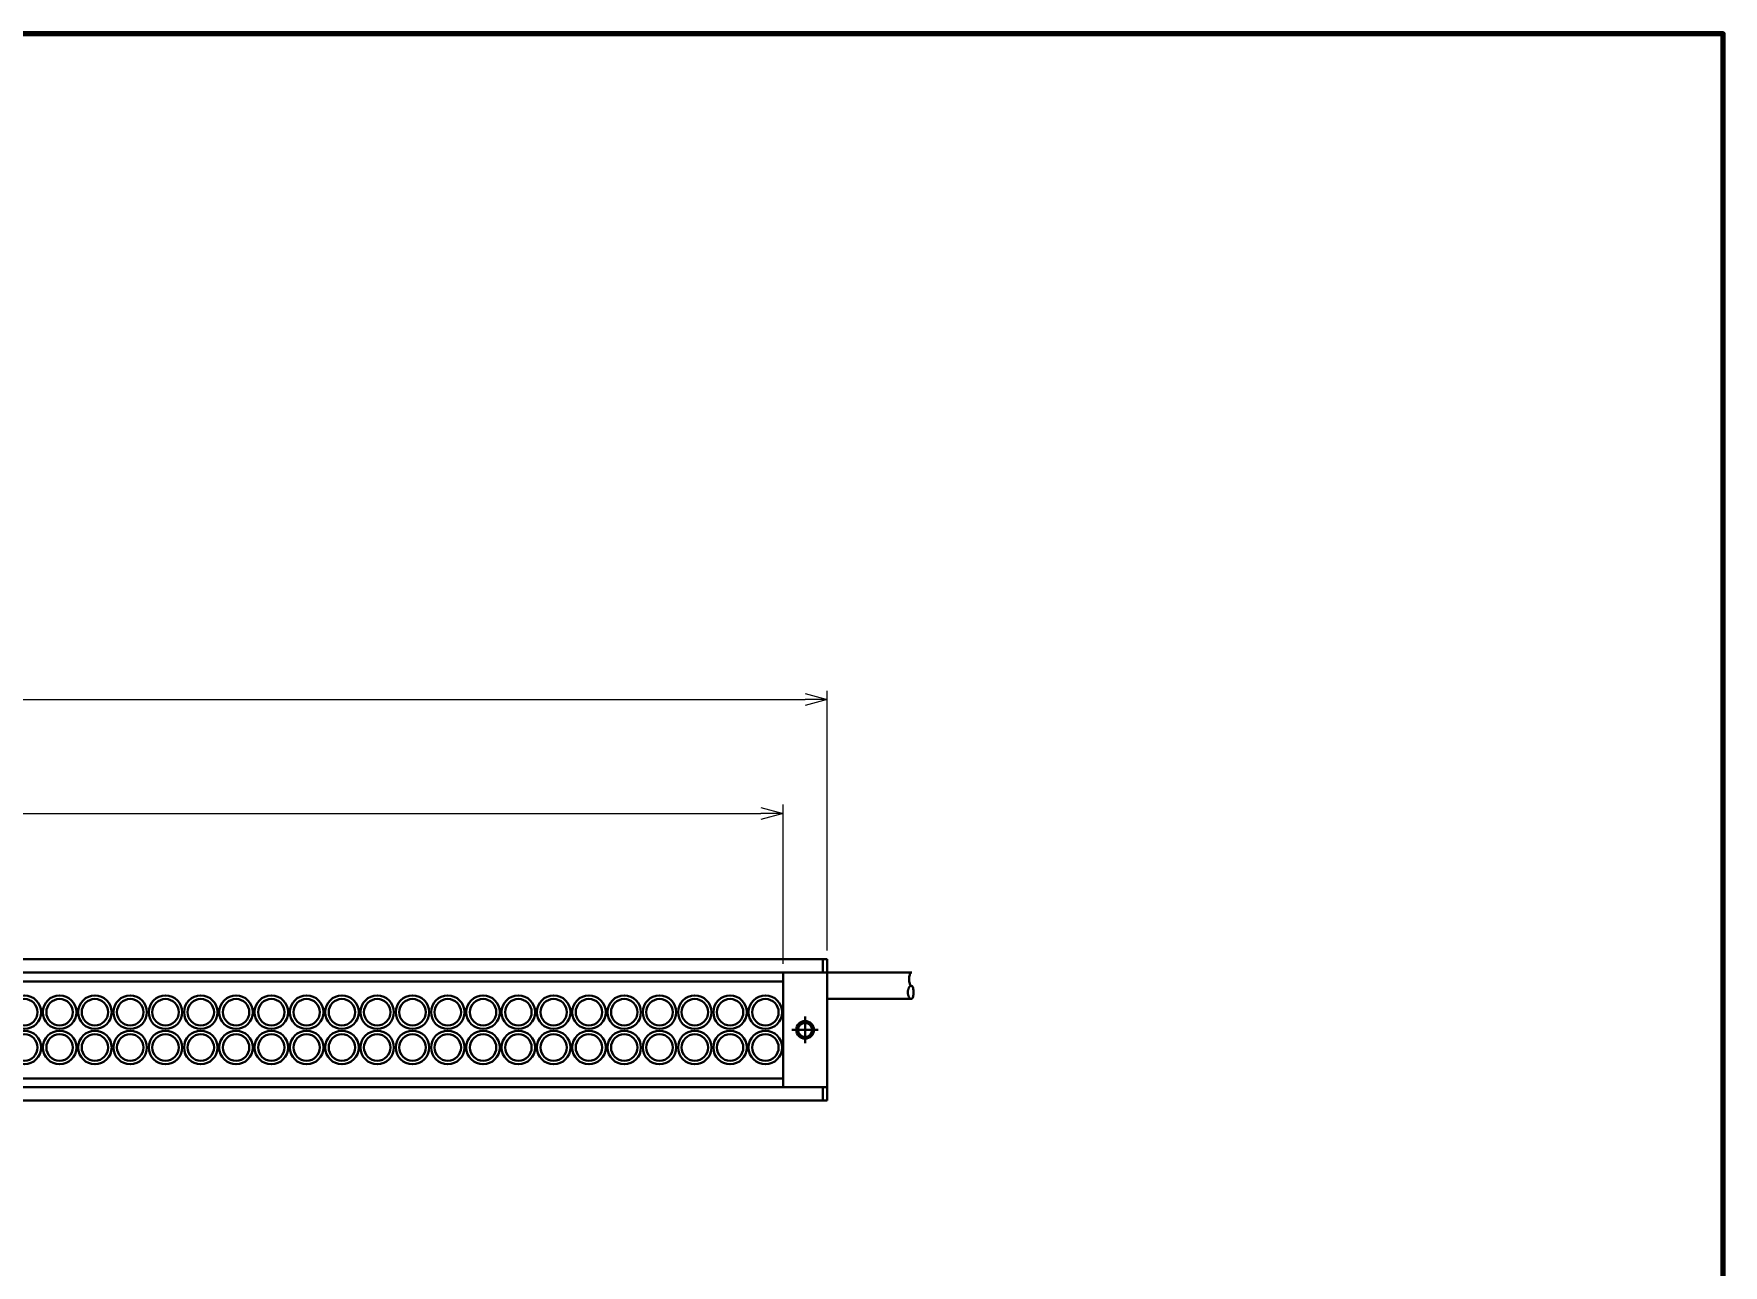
# Model space of a CAD drawing. Header units: millimetres. Extents: x 4 to 387, y 0 to 281.
# Drawn here: x 195.5 to 387, y 141.3 to 281 of the extents above; entities that cross this region are included whole.
import ezdxf

# ---------------------------------------------------------------- set-up
doc = ezdxf.new("R2010")
doc.units = ezdxf.units.MM
doc.layers.get('0').update_dxf_attribs({"lineweight": 30})
doc.layers.get('Defpoints').update_dxf_attribs({"lineweight": 9})
for name, color, linetype, lineweight in [('2KD_寸法１', 7, 'Continuous', 15), ('2KD_寸法１ @ 1', 7, 'Continuous', 15), ('AUX', 7, 'Continuous', 40)]:
    doc.layers.add(name, color=color, linetype=linetype, lineweight=lineweight)
doc.styles.get("Standard").update_dxf_attribs({"font": 'simplex.shx', "width": 0.8, "bigfont": 'extfont.shx'})
doc.dimstyles.new('KD-STD', dxfattribs={"dimscale": 0, "dimtxt": 2.5, "dimasz": 2.5, "dimexe": 1, "dimexo": 1, "dimgap": 1, "dimtad": 1, "dimdsep": 46, "dimtxsty": 'Standard', "dimblk": 'OPEN30', "dimcen": 0, "dimadec": 0, "dimazin": 0, "dimtfac": 1, "dimtmove": 0, "dimatfit": 3, "dimldrblk": 'OPEN30', "dimfxl": 1, "dimtfill": 1, "dimtolj": 1, "dimtzin": 0, "dimlwd": 15, "dimlwe": 15, "dimarcsym": 0})

# ---------------------------------------------------------------- blocks, each defined once
blk = doc.blocks.new('_Open30')
at = {"lineweight": -2}
for p, q in [((-1, 0.26794919), (0, 0)), ((0, 0), (-1, -0.26794919)), ((0, 0), (-1, 0))]:
    blk.add_line(p, q, dxfattribs=at)
blk = doc.blocks.new('*D30')
at = {"layer": '2KD_寸法１', "color": 0, "lineweight": 15}
for p, q in [((75.42836135110917, 177.0407397518539), (75.42836135110917, 206.4962856074159)), ((77.92836135110917, 205.4962856074159), (282.9283613511096, 205.4962856074159)), ((285.4283613511096, 177.0407397518539), (285.4283613511096, 206.4962856074159))]:
    blk.add_line(p, q, dxfattribs=at)
at = {"layer": 'Defpoints', "color": 0}
for p in [(285.4283613511096, 205.4962856074159), (75.42836135110917, 176.0407397518539), (285.4283613511096, 176.0407397518539)]:
    blk.add_point(p, dxfattribs=at)
at = {"layer": '2KD_寸法１', "color": 0, "lineweight": 15, "xscale": 2.5, "yscale": 2.5, "zscale": 2.5, "rotation": 180}
blk.add_blockref('_Open30', (75.42836135110917, 205.4962856074159), dxfattribs=at)
at = {"layer": '2KD_寸法１', "color": 0, "lineweight": 15, "xscale": 2.5, "yscale": 2.5, "zscale": 2.5}
blk.add_blockref('_Open30', (285.4283613511096, 205.4962856074159), dxfattribs=at)
at = {"layer": '2KD_寸法１', "color": 0, "insert": (180.4283613511094, 207.7462856074159), "char_height": 2.5, "attachment_point": 5, "bg_fill": 3, "box_fill_scale": 1.1, "bg_fill_color": 9, "bg_fill_true_color": 13158600, "bg_fill_transparency": 4392734}
blk.add_mtext('\\A1;210', dxfattribs=at)
blk = doc.blocks.new('*D31')
at = {"layer": '2KD_寸法１', "color": 0, "lineweight": 15}
for p, q in [((80.42836135111042, 175.5407397518539), (80.42836135111042, 193.5777980413952)), ((280.4283613511094, 175.5407397518539), (280.4283613511094, 193.5777980413952)), ((82.92836135111042, 192.5777980413952), (277.9283613511094, 192.5777980413952))]:
    blk.add_line(p, q, dxfattribs=at)
at = {"layer": 'Defpoints', "color": 0}
for p in [(280.4283613511094, 192.5777980413952), (80.42836135111042, 174.5407397518539), (280.4283613511094, 174.5407397518539)]:
    blk.add_point(p, dxfattribs=at)
at = {"layer": '2KD_寸法１', "color": 0, "lineweight": 15, "xscale": 2.5, "yscale": 2.5, "zscale": 2.5, "rotation": 180}
blk.add_blockref('_Open30', (80.42836135111042, 192.5777980413952), dxfattribs=at)
at = {"layer": '2KD_寸法１', "color": 0, "lineweight": 15, "xscale": 2.5, "yscale": 2.5, "zscale": 2.5}
blk.add_blockref('_Open30', (280.4283613511094, 192.5777980413952), dxfattribs=at)
at = {"layer": '2KD_寸法１', "color": 0, "insert": (180.4283613511099, 194.8277980413952), "char_height": 2.5, "attachment_point": 5, "bg_fill": 3, "box_fill_scale": 1.1, "bg_fill_color": 9, "bg_fill_true_color": 13158600, "bg_fill_transparency": 4394286}
blk.add_mtext('\\A1;200', dxfattribs=at)
blk = doc.blocks.new('A$C26F0347C')
for p, q in [((0, 8), (210.0000000000004, 8)), ((0, 8), (210.0000000000004, 8)), ((209.5000000000002, 6.5), (209.5000000000002, 8)), ((210.0000000000004, 8), (210.0000000000004, -8)), ((210.0000000000004, 8), (210.0000000000004, -8)), ((0, 6.5), (210.0000000000004, 6.5)), ((5.00000000000125, 6.5), (205.0000000000002, 6.5)), ((205.0000000000002, 6.5), (210.0000000000004, 6.5)), ((205.0000000000002, -6.5), (205.0000000000002, 6.5)), ((205.0000000000002, 6.5), (205.0000000000002, 5.5)), ((210.0000000000004, 6.5), (210.0000000000004, -6.5)), ((219.6, 6.5), (210.0000000000004, 6.5)), ((205.0000000000002, 5.5), (5.00000000000125, 5.5)), ((219.6, 3.5), (210.0000000000004, 3.5)), ((206.0000000000002, 0), (209.0000000000005, 0)), ((207.5000000000002, 1.5), (207.5000000000002, -1.5)), ((5.00000000000125, -5.5), (205.0000000000002, -5.5)), ((205.0000000000002, -5.5), (205.0000000000002, -6.5)), ((0, -6.5), (210.0000000000004, -6.5)), ((205.0000000000002, -6.5), (5.00000000000125, -6.5)), ((210.0000000000004, -6.5), (205.0000000000002, -6.5)), ((209.5000000000002, -6.5), (209.5000000000002, -8)), ((210.0000000000004, -8), (0, -8)), ((210.0000000000004, -8), (0, -8))]:
    blk.add_line(p, q)
for points in [[(219.5500000000001, 5), (219.5066000000001, 5.011400000003277), (219.4645000000013, 5.045200000008094), (219.4250000000002, 5.100500000000579), (219.3893, 5.17540000000713), (219.3585000000005, 5.26790000000642), (219.3335000000005, 5.375), (219.3151000000005, 5.493500000011522), (219.3038, 5.619700000010197), (219.3000000000005, 5.75), (219.3038, 5.880199999999717), (219.3151000000005, 6.006500000003029), (219.3335000000005, 6.125), (219.3585000000005, 6.232100000008472), (219.3893, 6.324500000002558), (219.4250000000002, 6.399499999999761), (219.4645000000013, 6.454700000001935), (219.5066000000001, 6.488600000011615), (219.5500000000001, 6.5)], [(219.5500000000001, 3.5), (219.5151000000012, 3.502800000001911), (219.4805000000012, 3.51140000000305), (219.4465000000002, 3.525500000003376), (219.4132000000005, 3.545200000008094), (219.3810000000001, 3.570300000006682), (219.35, 3.600500000000465), (219.3206000000005, 3.635600000008821), (219.2929000000005, 3.675499999997555), (219.2672000000005, 3.719700000001466), (219.2436, 3.767900000006079), (219.2223, 3.819900000002576), (219.2036000000013, 3.875), (219.1875000000004, 3.933100000009289), (219.1741000000002, 3.993500000011522), (219.1636000000012, 4.055900000006886), (219.1561000000011, 4.119700000010197), (219.1515000000001, 4.184600000008003), (219.1500000000011, 4.25), (219.1515000000001, 4.315400000006889), (219.1561000000011, 4.380300000004581), (219.1636000000012, 4.444100000008006), (219.1741000000002, 4.50650000000337), (219.1875000000004, 4.566900000005261), (219.2036000000013, 4.625), (219.2223, 4.680099999997878), (219.2436, 4.732100000008472), (219.2672000000005, 4.780299999998419), (219.2929000000005, 4.824500000002444), (219.3206000000005, 4.864400000006071), (219.35, 4.899499999999534), (219.3810000000001, 4.929700000008097), (219.4132000000005, 4.954800000007026), (219.4465000000002, 4.974500000011289), (219.4805000000012, 4.988600000011615), (219.5151000000012, 4.997199999997974), (219.5500000000001, 5)], [(219.5500000000001, 5), (219.5934000000006, 4.988600000011615), (219.6355000000002, 4.954700000001935), (219.6750000000005, 4.899499999999534), (219.7107000000002, 4.824500000002444), (219.7415000000001, 4.732100000008472), (219.7665000000001, 4.625), (219.7849, 4.50650000000337), (219.7962000000004, 4.380199999999717), (219.8000000000002, 4.25), (219.7962000000004, 4.119700000010197), (219.7849, 3.993500000011522), (219.7665000000001, 3.875), (219.7415000000001, 3.767900000006079), (219.7107000000002, 3.675400000007471), (219.6750000000005, 3.600500000000465), (219.6355000000002, 3.545200000008094), (219.5934000000006, 3.51140000000305), (219.5500000000001, 3.5)]]:
    blk.add_lwpolyline(points)
for centre, radius in [((119.0000000000012, 2), 1.9), ((123, 2), 1.9), ((127.0000000000002, 2), 1.9), ((131, 2), 1.9), ((135.0000000000002, 2), 1.9), ((139, 2), 1.9), ((143.0000000000002, 2), 1.9), ((146.9999999999999, 2), 1.9), ((151.0000000000002, 2), 1.9), ((154.9999999999999, 2), 1.9), ((159.0000000000002, 2), 1.9), ((163, 2), 1.9), ((167, 2), 1.9), ((171, 2), 1.9), ((175, 2), 1.9), ((179, 2), 1.9), ((183, 2), 1.9), ((187, 2), 1.9), ((191, 2), 1.9), ((195, 2), 1.9), ((199, 2), 1.9), ((203.0000000000005, 2), 1.9), ((119.0000000000012, 2), 1.5), ((123, 2), 1.5), ((127.0000000000002, 2), 1.5), ((131, 2), 1.5), ((135.0000000000002, 2), 1.5), ((139, 2), 1.5), ((143.0000000000002, 2), 1.5), ((146.9999999999999, 2), 1.5), ((151.0000000000002, 2), 1.5), ((154.9999999999999, 2), 1.5), ((159.0000000000002, 2), 1.5), ((163, 2), 1.5), ((167, 2), 1.5), ((171, 2), 1.5), ((175, 2), 1.5), ((179, 2), 1.5), ((183, 2), 1.5), ((187, 2), 1.5), ((191, 2), 1.5), ((195, 2), 1.5), ((199, 2), 1.5), ((203.0000000000005, 2), 1.5), ((207.5000000000002, 0), 1), ((207.5000000000002, 0), 0.8), ((119.0000000000012, -2), 1.9), ((119.0000000000012, -2), 1.5), ((123, -2), 1.9), ((123, -2), 1.5), ((127.0000000000002, -2), 1.9), ((127.0000000000002, -2), 1.5), ((131, -2), 1.9), ((131, -2), 1.5), ((135.0000000000002, -2), 1.9), ((135.0000000000002, -2), 1.5), ((139, -2), 1.9), ((139, -2), 1.5), ((143.0000000000002, -2), 1.9), ((143.0000000000002, -2), 1.5), ((146.9999999999999, -2), 1.9), ((146.9999999999999, -2), 1.5), ((151.0000000000002, -2), 1.9), ((151.0000000000002, -2), 1.5), ((154.9999999999999, -2), 1.9), ((154.9999999999999, -2), 1.5), ((159.0000000000002, -2), 1.9), ((159.0000000000002, -2), 1.5), ((163, -2), 1.9), ((163, -2), 1.5), ((167, -2), 1.9), ((167, -2), 1.5), ((171, -2), 1.9), ((171, -2), 1.5), ((175, -2), 1.9), ((175, -2), 1.5), ((179, -2), 1.9), ((179, -2), 1.5), ((183, -2), 1.9), ((183, -2), 1.5), ((187, -2), 1.9), ((187, -2), 1.5), ((191, -2), 1.9), ((191, -2), 1.5), ((195, -2), 1.9), ((195, -2), 1.5), ((199, -2), 1.9), ((199, -2), 1.5), ((203.0000000000005, -2), 1.9), ((203.0000000000005, -2), 1.5)]:
    blk.add_circle(centre, radius)

msp = doc.modelspace()

# ---------------------------------------------------------------- linework, layer by layer
at = {"layer": 'AUX', "lineweight": 70}
msp.add_lwpolyline([(3.999999758280865, 4.000000249163575), (386.9999997582809, 4.000000249163575), (386.9999997582809, 281.0000002491635), (3.999999758280865, 281.0000002491635)], close=True, dxfattribs=at)

# ---------------------------------------------------------------- next in the draw order: dimensions: what is measured, and where the dimension line sits
at = {"layer": '2KD_寸法１ @ 1'}
dim = msp.add_linear_dim(base=(285.4283613511096, 205.4962856074159), p1=(75.42836135110917, 176.0407397518539), p2=(285.4283613511096, 176.0407397518539), dimstyle='KD-STD', override={"dimscale": 1, "dimtix": 0, "dimtofl": 1, "dimtmove": 0, "dimatfit": 3, "dimtfillclr": 256}, dxfattribs=at)
dim.commit()
dim.dimension.update_dxf_attribs({"geometry": '*D30', "text_midpoint": (180.4283613511094, 207.7462856074159)})

# ---------------------------------------------------------------- next in the draw order: dimensions: what is measured, and where the dimension line sits
dim = msp.add_linear_dim(base=(280.4283613511094, 192.5777980413952), p1=(80.42836135111042, 174.5407397518539), p2=(280.4283613511094, 174.5407397518539), dimstyle='KD-STD', override={"dimscale": 1, "dimtix": 0, "dimtofl": 1, "dimtmove": 0, "dimatfit": 3, "dimtfillclr": 256}, dxfattribs=at)
dim.commit()
dim.dimension.update_dxf_attribs({"geometry": '*D31', "text_midpoint": (180.4283613511099, 194.8277980413952)})

# ---------------------------------------------------------------- next in the draw order: block references
msp.add_blockref('A$C26F0347C', (75.42836135110917, 168.0407397518539))

doc.saveas('drawing.dxf')
